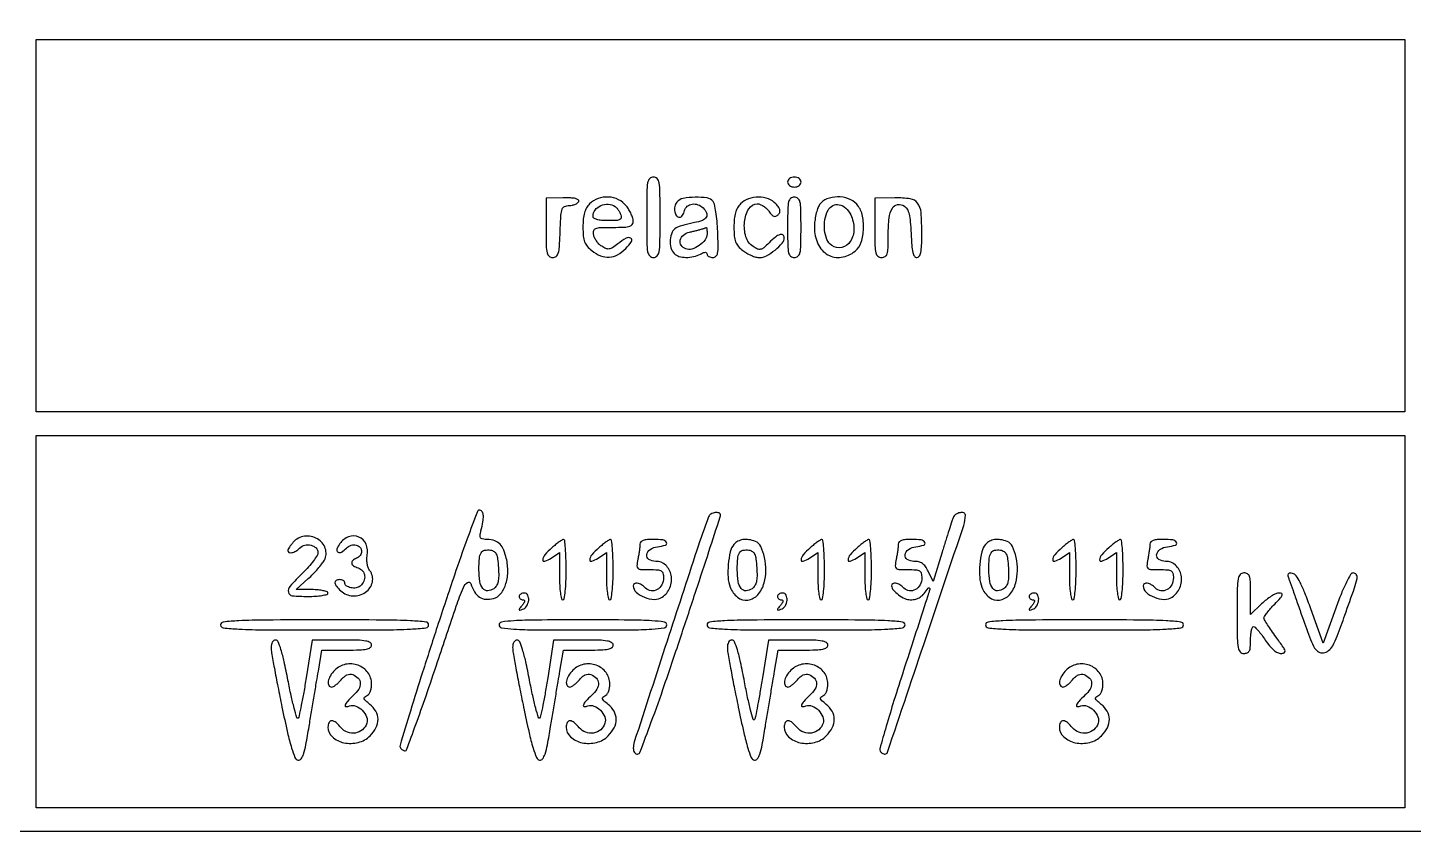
# Model space of a CAD drawing. Header units: millimetres. Extents: x 9982696 to 10277415, y 3207660 to 3335318.
# Drawn here: x 10019384.1 to 10019436.5, y 3333524 to 3333554.4 of the extents above; entities that cross this region are included whole.
import ezdxf

# ---------------------------------------------------------------- set-up
doc = ezdxf.new("R2010")
doc.units = ezdxf.units.MM
doc.header["$LTSCALE"] = 2

msp = doc.modelspace()

# ---------------------------------------------------------------- linework, layer by layer
msp.add_lwpolyline([(10019324.143, 3333524.021, 0.000002), (10019350.551, 3333523.998, 0.000133), (10019379.648, 3333523.981, 0.00008), (10019414.173, 3333523.975, 0.000071), (10019459.713, 3333523.982, 0.000351), (10019485.391, 3333524.007, 0.000016), (10019504.112, 3333524.039, 0.198457), (10019504.325, 3333524.128, 0.196938), (10019504.411, 3333524.334, 0.000233), (10019504.445, 3333529.037, 0.001377), (10019504.47, 3333535.563, 0.00029), (10019504.477, 3333546.965, 0.00015), (10019504.472, 3333561.793, 0.002539), (10019504.445, 3333566.687, 0.002021), (10019504.403, 3333569.501, 0.271532), (10019504.231, 3333569.782, 0.123497), (10019503.626, 3333569.934, 0.000003), (10019414.011, 3333569.924, 0.000002), (10019324.291, 3333569.913, 0.19888)], format="xyb")
for points in [[(10019436.205, 3333546.881), (10019436.205, 3333539.838), (10019410.317, 3333539.838), (10019384.429, 3333539.838), (10019384.429, 3333546.881), (10019384.429, 3333553.924), (10019410.317, 3333553.924), (10019436.205, 3333553.924)], [(10019436.205, 3333531.907), (10019436.205, 3333524.864), (10019410.317, 3333524.864), (10019384.429, 3333524.864), (10019384.429, 3333531.907), (10019384.429, 3333538.95), (10019410.317, 3333538.95), (10019436.205, 3333538.95)]]:
    msp.add_lwpolyline(points, close=True)
for points in [[(10019407.525, 3333547.198, 0.002988), (10019407.531, 3333546.25, 0.038318), (10019407.562, 3333545.897, 0.142907), (10019407.639, 3333545.738, 0.212584), (10019407.779, 3333545.675, 0.212584), (10019407.919, 3333545.738, 0.142907), (10019407.996, 3333545.897, 0.038318), (10019408.027, 3333546.25, 0.002988), (10019408.033, 3333547.198, 0.002988), (10019408.027, 3333548.146, 0.038318), (10019407.996, 3333548.499, 0.142907), (10019407.919, 3333548.659, 0.212584), (10019407.779, 3333548.721, 0.212584), (10019407.639, 3333548.659, 0.142907), (10019407.562, 3333548.499, 0.038318), (10019407.531, 3333548.146, 0.002988)], [(10019412.855, 3333548.531, 0.130775), (10019412.875, 3333548.457, 0.10214), (10019412.929, 3333548.396, 0.08892), (10019413.011, 3333548.354, 0.072314), (10019413.109, 3333548.34, 0.072314), (10019413.206, 3333548.354, 0.08892), (10019413.289, 3333548.396, 0.10214), (10019413.343, 3333548.457, 0.130775), (10019413.363, 3333548.531, 0.130775), (10019413.343, 3333548.604, 0.10214), (10019413.289, 3333548.665, 0.08892), (10019413.206, 3333548.707, 0.072314), (10019413.109, 3333548.721, 0.072314), (10019413.011, 3333548.707, 0.08892), (10019412.929, 3333548.665, 0.10214), (10019412.875, 3333548.604, 0.130775)], [(10019403.718, 3333546.796, 0.004706), (10019403.725, 3333546.122, 0.04989), (10019403.757, 3333545.85, 0.163843), (10019403.833, 3333545.724, 0.177576), (10019403.967, 3333545.675, 0.164207), (10019404.1, 3333545.72, 0.160667), (10019404.18, 3333545.837, 0.055115), (10019404.224, 3333546.085, 0.006162), (10019404.252, 3333546.659, -0.005226), (10019404.282, 3333547.281, -0.069519), (10019404.327, 3333547.505, -0.207679), (10019404.421, 3333547.607, -0.101995), (10019404.597, 3333547.645, 0.045113), (10019404.718, 3333547.657, 0.053081), (10019404.829, 3333547.691, 0.061317), (10019404.913, 3333547.739, 0.151821), (10019404.954, 3333547.797, 0.326328), (10019404.933, 3333547.861, 0.102421), (10019404.835, 3333547.906, 0.047632), (10019404.65, 3333547.929, 0.013737), (10019404.361, 3333547.931), (10019403.718, 3333547.916)], [(10019405.368, 3333547.706, 0.065724), (10019405.25, 3333547.552, 0.060528), (10019405.172, 3333547.368, 0.047963), (10019405.128, 3333547.134, 0.022344), (10019405.114, 3333546.827, 0.02011), (10019405.128, 3333546.484, 0.070008), (10019405.176, 3333546.269, 0.089449), (10019405.275, 3333546.104, 0.046892), (10019405.449, 3333545.938, 0.070259), (10019405.783, 3333545.744, 0.111823), (10019406.108, 3333545.69, 0.111813), (10019406.425, 3333545.782, 0.070239), (10019406.734, 3333546.015, 0.04721), (10019406.95, 3333546.276, 0.436502), (10019406.921, 3333546.404, 0.266157), (10019406.744, 3333546.404, 0.036821), (10019406.428, 3333546.191, -0.021689), (10019406.229, 3333546.048, -0.108057), (10019406.102, 3333545.999, -0.139112), (10019405.982, 3333546.015, -0.045032), (10019405.824, 3333546.1, -0.055261), (10019405.719, 3333546.187, -0.041314), (10019405.624, 3333546.303, -0.042184), (10019405.553, 3333546.43, -0.071106), (10019405.518, 3333546.546, -0.104606), (10019405.527, 3333546.696, -0.241233), (10019405.601, 3333546.776, -0.082087), (10019405.779, 3333546.811, -0.006994), (10019406.247, 3333546.817, 0.008733), (10019406.681, 3333546.825, 0.065896), (10019406.883, 3333546.859, 0.172102), (10019406.98, 3333546.931, 0.148817), (10019407.018, 3333547.054, 0.078685), (10019407, 3333547.168, 0.029388), (10019406.94, 3333547.319, 0.028242), (10019406.855, 3333547.48, 0.030501), (10019406.755, 3333547.625, 0.112063), (10019406.46, 3333547.864, 0.100298), (10019406.079, 3333547.964, 0.100173), (10019405.689, 3333547.909, 0.111476)], [(10019408.669, 3333547.771, 0.120295), (10019408.588, 3333547.606, 0.099875), (10019408.586, 3333547.41, 0.12137), (10019408.655, 3333547.256, 0.229755), (10019408.775, 3333547.198, 0.177388), (10019408.825, 3333547.216, 0.061393), (10019408.877, 3333547.273, 0.05167), (10019408.924, 3333547.355, 0.040275), (10019408.958, 3333547.452, -0.156788), (10019409.062, 3333547.615, -0.138056), (10019409.246, 3333547.697, -0.122623), (10019409.465, 3333547.675, -0.11083), (10019409.657, 3333547.553, -0.090674), (10019409.788, 3333547.364, -0.242145), (10019409.78, 3333547.205, -0.171579), (10019409.633, 3333547.08, -0.046511), (10019409.334, 3333546.997, 0.013292), (10019409.135, 3333546.955, 0.012017), (10019408.932, 3333546.902, 0.012136), (10019408.753, 3333546.846, 0.03708), (10019408.636, 3333546.796, 0.17695), (10019408.486, 3333546.634, 0.0806), (10019408.418, 3333546.349, 0.077688), (10019408.444, 3333546.045, 0.137659), (10019408.566, 3333545.828, 0.127405), (10019408.747, 3333545.721, 0.064479), (10019409.012, 3333545.681, 0.059891), (10019409.302, 3333545.71, 0.068374), (10019409.564, 3333545.807, -0.024465), (10019409.676, 3333545.86, -0.098707), (10019409.75, 3333545.875, -0.223915), (10019409.792, 3333545.855, -0.174147), (10019409.809, 3333545.807, 0.165298), (10019409.827, 3333545.757, 0.095381), (10019409.875, 3333545.714, 0.076451), (10019409.947, 3333545.685, 0.057216), (10019410.032, 3333545.675, 0.197021), (10019410.146, 3333545.722, 0.154623), (10019410.209, 3333545.841, 0.050239), (10019410.229, 3333546.091, 0.005749), (10019410.211, 3333546.658, 0.011678), (10019410.185, 3333547.047, 0.015294), (10019410.142, 3333547.4, 0.01282), (10019410.09, 3333547.689, 0.122952), (10019410.037, 3333547.801, 0.185694), (10019409.809, 3333547.929, 0.041642), (10019409.355, 3333547.957, 0.0419), (10019408.902, 3333547.909, 0.173862)], [(10019411.078, 3333547.706, 0.065724), (10019410.96, 3333547.552, 0.060528), (10019410.882, 3333547.368, 0.047963), (10019410.838, 3333547.134, 0.022344), (10019410.825, 3333546.827, 0.02011), (10019410.838, 3333546.484, 0.070008), (10019410.887, 3333546.269, 0.089449), (10019410.985, 3333546.104, 0.046892), (10019411.159, 3333545.938, 0.03844), (10019411.309, 3333545.838, 0.030776), (10019411.485, 3333545.753, 0.031716), (10019411.658, 3333545.694, 0.065831), (10019411.799, 3333545.675, 0.127431), (10019412.057, 3333545.742, 0.04401), (10019412.379, 3333545.96, 0.042985), (10019412.65, 3333546.222, 0.180948), (10019412.728, 3333546.431, 0.236955), (10019412.679, 3333546.53, 0.247639), (10019412.571, 3333546.546, 0.088102), (10019412.392, 3333546.447, 0.025759), (10019412.157, 3333546.235, -0.01794), (10019411.956, 3333546.048, -0.120841), (10019411.836, 3333545.986, -0.16442), (10019411.719, 3333545.997, -0.041116), (10019411.549, 3333546.091, -0.17779), (10019411.277, 3333546.459, -0.096089), (10019411.225, 3333547.028, -0.109516), (10019411.387, 3333547.522, -0.264595), (10019411.71, 3333547.706, -0.093919), (10019411.817, 3333547.685, -0.048605), (10019411.939, 3333547.623, -0.045958), (10019412.056, 3333547.533, -0.051856), (10019412.149, 3333547.425, 0.028025), (10019412.254, 3333547.292, 0.122952), (10019412.335, 3333547.236, 0.196723), (10019412.412, 3333547.238, 0.091956), (10019412.496, 3333547.295, 0.090475), (10019412.556, 3333547.382, 0.15703), (10019412.565, 3333547.468, 0.105818), (10019412.522, 3333547.568, 0.028835), (10019412.414, 3333547.703, 0.122549), (10019412.133, 3333547.891, 0.08652), (10019411.758, 3333547.957, 0.085147), (10019411.376, 3333547.893, 0.112439)], [(10019412.855, 3333546.817, 0.004487), (10019412.861, 3333546.124, 0.050222), (10019412.894, 3333545.85, 0.168559), (10019412.971, 3333545.724, 0.17273), (10019413.109, 3333545.675, 0.17273), (10019413.246, 3333545.724, 0.168559), (10019413.324, 3333545.85, 0.050222), (10019413.356, 3333546.124, 0.004487), (10019413.363, 3333546.817, 0.004487), (10019413.356, 3333547.511, 0.050222), (10019413.324, 3333547.785, 0.168559), (10019413.246, 3333547.91, 0.17273), (10019413.109, 3333547.959, 0.17273), (10019412.971, 3333547.91, 0.168559), (10019412.894, 3333547.785, 0.050222), (10019412.861, 3333547.511, 0.004487)], [(10019414.068, 3333547.677, 0.069208), (10019413.992, 3333547.528, 0.027605), (10019413.928, 3333547.307, 0.02658), (10019413.885, 3333547.056, 0.029492), (10019413.87, 3333546.811, 0.10657), (10019414.004, 3333546.191, 0.1564), (10019414.375, 3333545.781, 0.172042), (10019414.887, 3333545.685, 0.131935), (10019415.411, 3333545.918, 0.14708), (10019415.638, 3333546.251, 0.068462), (10019415.727, 3333546.771, 0.067409), (10019415.672, 3333547.308, 0.125381), (10019415.469, 3333547.692, 0.124051), (10019415.157, 3333547.9, 0.088278), (10019414.741, 3333547.97, 0.091274), (10019414.339, 3333547.891, 0.147315)], [(10019416.154, 3333546.799, 0.004593), (10019416.161, 3333546.118, 0.050964), (10019416.193, 3333545.848, 0.169746), (10019416.271, 3333545.724, 0.170672), (10019416.408, 3333545.675, 0.140474), (10019416.544, 3333545.714, 0.184439), (10019416.621, 3333545.816, 0.064066), (10019416.655, 3333546.034, 0.006771), (10019416.662, 3333546.548, -0.027423), (10019416.696, 3333547.171, -0.102724), (10019416.817, 3333547.542, -0.231243), (10019417.015, 3333547.677, -0.177741), (10019417.275, 3333547.622, -0.134651), (10019417.378, 3333547.509, -0.059981), (10019417.449, 3333547.319, -0.037252), (10019417.496, 3333547.029, -0.011202), (10019417.524, 3333546.582, 0.009151), (10019417.551, 3333546.131, 0.040645), (10019417.593, 3333545.869, 0.08391), (10019417.655, 3333545.725, 0.25421), (10019417.746, 3333545.675, 0.252923), (10019417.836, 3333545.724, 0.094439), (10019417.893, 3333545.861, 0.04226), (10019417.923, 3333546.116, 0.008577), (10019417.931, 3333546.572, 0.017912), (10019417.902, 3333547.384, 0.143228), (10019417.773, 3333547.732, 0.198731), (10019417.497, 3333547.896, 0.039919), (10019416.915, 3333547.934), (10019416.154, 3333547.924)], [(10019406.329, 3333547.609, -0.062485), (10019406.387, 3333547.557, -0.02892), (10019406.449, 3333547.477, -0.028095), (10019406.506, 3333547.385, -0.034842), (10019406.547, 3333547.293, -0.113427), (10019406.562, 3333547.179, -0.266876), (10019406.513, 3333547.111, -0.096645), (10019406.378, 3333547.078, -0.010977), (10019406.062, 3333547.071, -0.018723), (10019405.81, 3333547.081, -0.052103), (10019405.636, 3333547.112, -0.08899), (10019405.531, 3333547.164, -0.237487), (10019405.495, 3333547.236, -0.163521), (10019405.575, 3333547.473, -0.126297), (10019405.79, 3333547.644, -0.119283), (10019406.071, 3333547.696, -0.137213)], [(10019415.242, 3333547.289, -0.110591), (10019415.363, 3333546.762, -0.141153), (10019415.228, 3333546.284, -0.202297), (10019414.906, 3333546.056, -0.209919), (10019414.524, 3333546.133, -0.142725), (10019414.343, 3333546.359, -0.072572), (10019414.253, 3333546.715, -0.067353), (10019414.266, 3333547.114, -0.081512), (10019414.386, 3333547.468, -0.15486), (10019414.566, 3333547.643, -0.169398), (10019414.807, 3333547.674, -0.137405), (10019415.054, 3333547.546, -0.093389)], [(10019409.809, 3333546.567, -0.163242), (10019409.734, 3333546.342, -0.078698), (10019409.513, 3333546.129, -0.078937), (10019409.237, 3333545.995, -0.166696), (10019409.002, 3333546.003, -0.157212), (10019408.832, 3333546.141, -0.202607), (10019408.796, 3333546.337, -0.169947), (10019408.913, 3333546.525, -0.115866), (10019409.143, 3333546.636, 0.003509), (10019409.286, 3333546.668, 0.00363), (10019409.427, 3333546.703, 0.003504), (10019409.548, 3333546.734, 0.015583), (10019409.619, 3333546.755, -0.000365), (10019409.67, 3333546.772, -0.000436), (10019409.718, 3333546.788, -0.000376), (10019409.759, 3333546.801, -0.002847), (10019409.778, 3333546.807, -0.44555), (10019409.79, 3333546.8, -0.017282), (10019409.8, 3333546.741, -0.020851), (10019409.807, 3333546.662, -0.011894)], [(10019399.603, 3333531.71, 0.002006), (10019399.046, 3333529.99, 0.003255), (10019398.589, 3333528.524, 0.000557), (10019398.195, 3333527.227, 0.215041), (10019398.207, 3333527.133, 0.063081), (10019398.242, 3333527.09, 0.051539), (10019398.288, 3333527.054, 0.05337), (10019398.339, 3333527.029, 0.086712), (10019398.386, 3333527.021, 0.314063), (10019398.444, 3333527.062, 0.000864), (10019398.792, 3333528.009, 0.004518), (10019399.178, 3333529.096, 0.00275), (10019399.615, 3333530.386, -0.001212), (10019400.32, 3333532.488, -0.018848), (10019400.59, 3333533.198, -0.143175), (10019400.744, 3333533.387, -0.497542), (10019400.87, 3333533.344, 0.052534), (10019401.016, 3333533.026, 0.113371), (10019401.201, 3333532.831, 0.129209), (10019401.435, 3333532.752, 0.079276), (10019401.727, 3333532.778, 0.170913), (10019402.009, 3333532.964, 0.090094), (10019402.201, 3333533.344, 0.074617), (10019402.271, 3333533.842, 0.063459), (10019402.199, 3333534.368, 0.044458), (10019402.083, 3333534.683, 0.109364), (10019401.933, 3333534.877, 0.117837), (10019401.723, 3333534.982, 0.056345), (10019401.421, 3333535.016, -0.061271), (10019401.3, 3333535.031, -0.216058), (10019401.239, 3333535.078, -0.153396), (10019401.224, 3333535.169, -0.027992), (10019401.256, 3333535.337, 0.015317), (10019401.332, 3333535.684, 0.058087), (10019401.347, 3333535.905, 0.11176), (10019401.309, 3333536.043, 0.186683), (10019401.219, 3333536.121, 0.408314), (10019401.123, 3333536.076, 0.002221), (10019400.735, 3333535.032, 0.006301), (10019400.254, 3333533.666, 0.002264)], [(10019409.869, 3333535.872, 0.010597), (10019409.421, 3333534.605, 0.000809), (10019408.294, 3333531.161, 0.000142), (10019407.055, 3333527.354, 0.078731), (10019407.018, 3333527.118, 0.069623), (10019407.03, 3333527.033, 0.085608), (10019407.065, 3333526.96, 0.100058), (10019407.117, 3333526.911, 0.138946), (10019407.178, 3333526.894, 0.312541), (10019407.271, 3333526.959, 0.001482), (10019407.699, 3333528.109, 0.005444), (10019408.202, 3333529.521, 0.002512), (10019408.827, 3333531.369, 0.000584), (10019409.398, 3333533.092, 0.000948), (10019409.879, 3333534.557, 0.000115), (10019410.305, 3333535.865, 0.078854), (10019410.317, 3333535.938, 0.324646), (10019410.261, 3333536.015, 0.115503), (10019410.117, 3333536.027, 0.090634), (10019409.956, 3333535.973, 0.17783)], [(10019419.118, 3333535.837, 0.013046), (10019419.073, 3333535.71, 0.001066), (10019418.965, 3333535.375, 0.001431), (10019418.837, 3333534.974, 0.001101), (10019418.701, 3333534.536), (10019418.359, 3333533.429), (10019418.173, 3333533.81, 0.038411), (10019418.065, 3333533.994, 0.08835), (10019417.952, 3333534.108, 0.099175), (10019417.815, 3333534.168, 0.057665), (10019417.636, 3333534.185, -0.145168), (10019417.382, 3333534.257, -0.293009), (10019417.297, 3333534.437, -0.22125), (10019417.424, 3333534.637, -0.114181), (10019417.709, 3333534.739, 0.045484), (10019418.006, 3333534.8, 0.481313), (10019418.045, 3333534.9, 0.234815), (10019417.907, 3333534.993, 0.032094), (10019417.55, 3333535.016, 0.021454), (10019417.322, 3333535.006, 0.061401), (10019417.167, 3333534.973, 0.107035), (10019417.076, 3333534.918, 0.206144), (10019417.043, 3333534.841, -0.027247), (10019417.038, 3333534.748, -0.007261), (10019417.019, 3333534.601, -0.00734), (10019416.994, 3333534.435, -0.007508), (10019416.963, 3333534.27, 0.023103), (10019416.925, 3333534.019, 0.24126), (10019416.962, 3333533.925, 0.172732), (10019417.068, 3333533.881, 0.01117), (10019417.408, 3333533.874, -0.015209), (10019417.712, 3333533.864, -0.120014), (10019417.846, 3333533.823, -0.203284), (10019417.911, 3333533.734, -0.057561), (10019417.931, 3333533.561, -0.120379), (10019417.867, 3333533.297, -0.145144), (10019417.69, 3333533.114, -0.165748), (10019417.461, 3333533.071, -0.162255), (10019417.251, 3333533.176, 0.056193), (10019417.096, 3333533.3, 0.096144), (10019416.942, 3333533.359, 0.179848), (10019416.835, 3333533.34, 0.265079), (10019416.789, 3333533.259, 0.186872), (10019416.848, 3333533.105, 0.048399), (10019417.048, 3333532.924, 0.048909), (10019417.291, 3333532.779, 0.1132), (10019417.497, 3333532.733, 0.05844), (10019417.704, 3333532.759, 0.084544), (10019417.872, 3333532.833, 0.074137), (10019418.022, 3333532.966, 0.035248), (10019418.174, 3333533.176, -0.474425), (10019418.216, 3333533.181, -0.283575), (10019418.231, 3333533.125, -0.005855), (10019418.076, 3333532.627, -0.000112), (10019417.241, 3333530.056, 0.003041), (10019416.879, 3333528.922, 0.004865), (10019416.586, 3333527.948, 0.00124), (10019416.341, 3333527.098, 0.210916), (10019416.354, 3333527.006, 0.066236), (10019416.389, 3333526.963, 0.052134), (10019416.437, 3333526.927, 0.053446), (10019416.49, 3333526.902, 0.082873), (10019416.539, 3333526.894, 0.321946), (10019416.633, 3333526.962, 0.000114), (10019418.096, 3333531.308, 0.000337), (10019419.516, 3333535.538, 0.080957), (10019419.581, 3333535.937, 0.324658), (10019419.522, 3333536.019, 0.132986), (10019419.377, 3333536.026, 0.095529), (10019419.212, 3333535.956, 0.153616)], [(10019394.157, 3333534.911, 0.016815), (10019394.077, 3333534.815, 0.02089), (10019394.009, 3333534.722, 0.019706), (10019393.959, 3333534.64, 0.127166), (10019393.947, 3333534.593, 0.305133), (10019393.993, 3333534.525, 0.14893), (10019394.103, 3333534.515, 0.084776), (10019394.254, 3333534.574, 0.060545), (10019394.398, 3333534.687, -0.140083), (10019394.592, 3333534.795, -0.117125), (10019394.828, 3333534.794, -0.1339), (10019395.017, 3333534.69, -0.202886), (10019395.089, 3333534.52, -0.139022), (10019395.057, 3333534.405, -0.020928), (10019394.921, 3333534.205, -0.022136), (10019394.737, 3333533.977, -0.0175), (10019394.518, 3333533.747, 0.014851), (10019394.031, 3333533.239, 0.241133), (10019393.971, 3333533.017, 0.327878), (10019394.12, 3333532.886, 0.023097), (10019394.708, 3333532.858, 0.015416), (10019395.002, 3333532.867, 0.025878), (10019395.248, 3333532.895, 0.024068), (10019395.431, 3333532.935, 0.339565), (10019395.47, 3333532.985, 0.314709), (10019395.435, 3333533.035, 0.033848), (10019395.293, 3333533.076, 0.031964), (10019395.098, 3333533.106, 0.019827), (10019394.867, 3333533.117), (10019394.264, 3333533.123), (10019394.721, 3333533.53, 0.016575), (10019394.907, 3333533.707, 0.014698), (10019395.089, 3333533.904, 0.014923), (10019395.242, 3333534.09, 0.042997), (10019395.333, 3333534.231, 0.206136), (10019395.368, 3333534.675, 0.181821), (10019395.072, 3333535.036, 0.164567), (10019394.584, 3333535.134, 0.178585)], [(10019395.919, 3333534.858, 0.065561), (10019395.811, 3333534.651, 0.340196), (10019395.848, 3333534.536, 0.297052), (10019395.978, 3333534.532, 0.059741), (10019396.17, 3333534.683, -0.113386), (10019396.346, 3333534.793, -0.14008), (10019396.538, 3333534.803, -0.168322), (10019396.682, 3333534.713, -0.171875), (10019396.739, 3333534.554, -0.094426), (10019396.725, 3333534.479, -0.066827), (10019396.683, 3333534.405, -0.064704), (10019396.621, 3333534.342, -0.075752), (10019396.548, 3333534.3, 0.081915), (10019396.404, 3333534.216, 0.268818), (10019396.368, 3333534.116, 0.216689), (10019396.435, 3333534.017, 0.059301), (10019396.612, 3333533.937, -0.144409), (10019396.778, 3333533.825, -0.144529), (10019396.857, 3333533.64, -0.133435), (10019396.825, 3333533.43, -0.116301), (10019396.691, 3333533.252, -0.136119), (10019396.531, 3333533.18, -0.091455), (10019396.329, 3333533.187, -0.105652), (10019396.164, 3333533.261, -0.238504), (10019396.104, 3333533.38, 0.164455), (10019396.09, 3333533.423, 0.095748), (10019396.048, 3333533.46, 0.076852), (10019395.987, 3333533.484, 0.057609), (10019395.914, 3333533.493, 0.119357), (10019395.779, 3333533.46, 0.307578), (10019395.733, 3333533.376, 0.1495), (10019395.788, 3333533.243, 0.035931), (10019395.956, 3333533.068, 0.174228), (10019396.411, 3333532.881, 0.164008), (10019396.894, 3333533.02, 0.191007), (10019397.149, 3333533.401, 0.214123), (10019397.057, 3333533.83, -0.070505), (10019396.994, 3333533.947, -0.044323), (10019396.954, 3333534.097, -0.042758), (10019396.94, 3333534.259, -0.049916), (10019396.955, 3333534.413, 0.152093), (10019396.911, 3333534.831, 0.191724), (10019396.637, 3333535.104, 0.192226), (10019396.252, 3333535.114, 0.152695)], [(10019403.94, 3333534.701, 0.030215), (10019403.672, 3333534.434, 0.163426), (10019403.593, 3333534.248, 0.541171), (10019403.67, 3333534.189, 0.061812), (10019403.909, 3333534.306), (10019404.226, 3333534.514), (10019404.226, 3333533.623, 0.012537), (10019404.235, 3333533.272, 0.022827), (10019404.262, 3333532.986, 0.020088), (10019404.301, 3333532.773, 0.350651), (10019404.353, 3333532.731, 0.365646), (10019404.406, 3333532.777, 0.014491), (10019404.444, 3333533.049, 0.018502), (10019404.471, 3333533.412, 0.009164), (10019404.48, 3333533.874, 0.007816), (10019404.473, 3333534.311, 0.013043), (10019404.452, 3333534.679, 0.006662), (10019404.423, 3333534.979, 0.394443), (10019404.384, 3333535.012, 0.129848), (10019404.33, 3333534.995, 0.013126), (10019404.215, 3333534.919, 0.015745), (10019404.081, 3333534.818, 0.011913)], [(10019405.717, 3333534.701, 0.030215), (10019405.449, 3333534.434, 0.163426), (10019405.369, 3333534.248, 0.541171), (10019405.446, 3333534.189, 0.061812), (10019405.685, 3333534.306), (10019406.002, 3333534.514), (10019406.002, 3333533.623, 0.012537), (10019406.011, 3333533.272, 0.022827), (10019406.039, 3333532.986, 0.020088), (10019406.078, 3333532.773, 0.350651), (10019406.129, 3333532.731, 0.365646), (10019406.183, 3333532.777, 0.014491), (10019406.221, 3333533.049, 0.018502), (10019406.248, 3333533.412, 0.009164), (10019406.256, 3333533.874, 0.007816), (10019406.249, 3333534.311, 0.013043), (10019406.228, 3333534.679, 0.006662), (10019406.199, 3333534.979, 0.394443), (10019406.161, 3333535.012, 0.129848), (10019406.106, 3333534.995, 0.013126), (10019405.991, 3333534.919, 0.015745), (10019405.858, 3333534.818, 0.011913)], [(10019407.271, 3333534.841, -0.027247), (10019407.266, 3333534.748, -0.007261), (10019407.248, 3333534.601, -0.00734), (10019407.223, 3333534.435, -0.007508), (10019407.192, 3333534.27, 0.023103), (10019407.154, 3333534.019, 0.24126), (10019407.19, 3333533.925, 0.172732), (10019407.297, 3333533.881, 0.01117), (10019407.636, 3333533.874, -0.015209), (10019407.941, 3333533.864, -0.120014), (10019408.075, 3333533.823, -0.203284), (10019408.14, 3333533.734, -0.057561), (10019408.16, 3333533.561, -0.120379), (10019408.095, 3333533.297, -0.145144), (10019407.919, 3333533.114, -0.165748), (10019407.69, 3333533.071, -0.162255), (10019407.48, 3333533.176, 0.056193), (10019407.325, 3333533.3, 0.096144), (10019407.171, 3333533.359, 0.179848), (10019407.064, 3333533.34, 0.265079), (10019407.018, 3333533.259, 0.215129), (10019407.126, 3333533.019, 0.08716), (10019407.438, 3333532.828, 0.082484), (10019407.815, 3333532.747, 0.160092), (10019408.109, 3333532.829, 0.149876), (10019408.402, 3333533.188, 0.14217), (10019408.451, 3333533.657, 0.161451), (10019408.244, 3333534.039, 0.194413), (10019407.865, 3333534.185, -0.145168), (10019407.611, 3333534.257, -0.293009), (10019407.526, 3333534.437, -0.22125), (10019407.653, 3333534.637, -0.114181), (10019407.938, 3333534.739, 0.045484), (10019408.235, 3333534.8, 0.481313), (10019408.274, 3333534.9, 0.234815), (10019408.136, 3333534.993, 0.032094), (10019407.779, 3333535.016, 0.021454), (10019407.551, 3333535.006, 0.061401), (10019407.395, 3333534.973, 0.107035), (10019407.305, 3333534.918, 0.206144)], [(10019410.825, 3333534.825, 0.116773), (10019410.685, 3333534.545, 0.035444), (10019410.611, 3333534.072, 0.036204), (10019410.604, 3333533.577, 0.077617), (10019410.685, 3333533.204, 0.134688), (10019410.963, 3333532.828, 0.200951), (10019411.351, 3333532.721, 0.183182), (10019411.728, 3333532.921, 0.114627), (10019411.967, 3333533.367, 0.064455), (10019412.03, 3333533.833, 0.053075), (10019411.98, 3333534.333, 0.05696), (10019411.842, 3333534.749, 0.194982), (10019411.638, 3333534.939, 0.053452), (10019411.394, 3333535.004, 0.073129), (10019411.167, 3333535.005, 0.083611), (10019410.973, 3333534.944, 0.101651)], [(10019413.712, 3333534.701, 0.030215), (10019413.444, 3333534.434, 0.163426), (10019413.364, 3333534.248, 0.541171), (10019413.441, 3333534.189, 0.061812), (10019413.68, 3333534.306), (10019413.997, 3333534.514), (10019413.997, 3333533.623, 0.012537), (10019414.006, 3333533.272, 0.022827), (10019414.033, 3333532.986, 0.020088), (10019414.073, 3333532.773, 0.350651), (10019414.124, 3333532.731, 0.365646), (10019414.177, 3333532.777, 0.014491), (10019414.216, 3333533.049, 0.018502), (10019414.242, 3333533.412, 0.009164), (10019414.251, 3333533.874, 0.007816), (10019414.244, 3333534.311, 0.013043), (10019414.223, 3333534.679, 0.006662), (10019414.194, 3333534.979, 0.394443), (10019414.156, 3333535.012, 0.129848), (10019414.101, 3333534.995, 0.013126), (10019413.986, 3333534.919, 0.015745), (10019413.852, 3333534.818, 0.011913)], [(10019415.488, 3333534.701, 0.030215), (10019415.22, 3333534.434, 0.163426), (10019415.141, 3333534.248, 0.541171), (10019415.218, 3333534.189, 0.061812), (10019415.457, 3333534.306), (10019415.774, 3333534.514), (10019415.774, 3333533.623, 0.012537), (10019415.783, 3333533.272, 0.022827), (10019415.81, 3333532.986, 0.020088), (10019415.849, 3333532.773, 0.350651), (10019415.901, 3333532.731, 0.365646), (10019415.954, 3333532.777, 0.014491), (10019415.992, 3333533.049, 0.018502), (10019416.019, 3333533.412, 0.009164), (10019416.028, 3333533.874, 0.007816), (10019416.021, 3333534.311, 0.013043), (10019416, 3333534.679, 0.006662), (10019415.97, 3333534.979, 0.394443), (10019415.932, 3333535.012, 0.129848), (10019415.878, 3333534.995, 0.013126), (10019415.763, 3333534.919, 0.015745), (10019415.629, 3333534.818, 0.011913)], [(10019420.342, 3333534.825, 0.116773), (10019420.203, 3333534.545, 0.035444), (10019420.128, 3333534.072, 0.036204), (10019420.121, 3333533.577, 0.077617), (10019420.202, 3333533.204, 0.134688), (10019420.48, 3333532.828, 0.200951), (10019420.869, 3333532.721, 0.183182), (10019421.246, 3333532.921, 0.114627), (10019421.485, 3333533.367, 0.064455), (10019421.548, 3333533.833, 0.053075), (10019421.497, 3333534.333, 0.05696), (10019421.359, 3333534.749, 0.194982), (10019421.155, 3333534.939, 0.053452), (10019420.911, 3333535.004, 0.073129), (10019420.685, 3333535.005, 0.083611), (10019420.491, 3333534.944, 0.101651)], [(10019423.229, 3333534.701, 0.030215), (10019422.961, 3333534.434, 0.163426), (10019422.882, 3333534.248, 0.541171), (10019422.959, 3333534.189, 0.061812), (10019423.197, 3333534.306), (10019423.515, 3333534.514), (10019423.515, 3333533.623, 0.012537), (10019423.523, 3333533.272, 0.022827), (10019423.551, 3333532.986, 0.020088), (10019423.59, 3333532.773, 0.350651), (10019423.642, 3333532.731, 0.365646), (10019423.695, 3333532.777, 0.014491), (10019423.733, 3333533.049, 0.018502), (10019423.76, 3333533.412, 0.009164), (10019423.768, 3333533.874, 0.007816), (10019423.762, 3333534.311, 0.013043), (10019423.741, 3333534.679, 0.006662), (10019423.711, 3333534.979, 0.394443), (10019423.673, 3333535.012, 0.129848), (10019423.618, 3333534.995, 0.013126), (10019423.504, 3333534.919, 0.015745), (10019423.37, 3333534.818, 0.011913)], [(10019425.006, 3333534.701, 0.030215), (10019424.738, 3333534.434, 0.163426), (10019424.658, 3333534.248, 0.541171), (10019424.735, 3333534.189, 0.061812), (10019424.974, 3333534.306), (10019425.291, 3333534.514), (10019425.291, 3333533.623, 0.012537), (10019425.3, 3333533.272, 0.022827), (10019425.328, 3333532.986, 0.020088), (10019425.367, 3333532.773, 0.350651), (10019425.418, 3333532.731, 0.365646), (10019425.472, 3333532.777, 0.014491), (10019425.51, 3333533.049, 0.018502), (10019425.537, 3333533.412, 0.009164), (10019425.545, 3333533.874, 0.007816), (10019425.538, 3333534.311, 0.013043), (10019425.517, 3333534.679, 0.006662), (10019425.488, 3333534.979, 0.394443), (10019425.45, 3333535.012, 0.129848), (10019425.395, 3333534.995, 0.013126), (10019425.28, 3333534.919, 0.015745), (10019425.146, 3333534.818, 0.011913)], [(10019426.56, 3333534.841, -0.027247), (10019426.555, 3333534.748, -0.007261), (10019426.537, 3333534.601, -0.00734), (10019426.511, 3333534.435, -0.007508), (10019426.481, 3333534.27, 0.023103), (10019426.443, 3333534.019, 0.24126), (10019426.479, 3333533.925, 0.172732), (10019426.586, 3333533.881, 0.01117), (10019426.925, 3333533.874, -0.015209), (10019427.23, 3333533.864, -0.120014), (10019427.364, 3333533.823, -0.203284), (10019427.429, 3333533.734, -0.057561), (10019427.449, 3333533.561, -0.120379), (10019427.384, 3333533.297, -0.145144), (10019427.208, 3333533.114, -0.165748), (10019426.979, 3333533.071, -0.162255), (10019426.768, 3333533.176, 0.056193), (10019426.613, 3333533.3, 0.096144), (10019426.46, 3333533.359, 0.179848), (10019426.353, 3333533.34, 0.265079), (10019426.306, 3333533.259, 0.215129), (10019426.415, 3333533.019, 0.08716), (10019426.727, 3333532.828, 0.082484), (10019427.104, 3333532.747, 0.160092), (10019427.398, 3333532.829, 0.149876), (10019427.691, 3333533.188, 0.14217), (10019427.74, 3333533.657, 0.161451), (10019427.532, 3333534.039, 0.194413), (10019427.154, 3333534.185, -0.145168), (10019426.9, 3333534.257, -0.293009), (10019426.815, 3333534.437, -0.22125), (10019426.941, 3333534.637, -0.114181), (10019427.226, 3333534.739, 0.045484), (10019427.523, 3333534.8, 0.481313), (10019427.563, 3333534.9, 0.234815), (10019427.425, 3333534.993, 0.032094), (10019427.068, 3333535.016, 0.021454), (10019426.839, 3333535.006, 0.061401), (10019426.684, 3333534.973, 0.107035), (10019426.593, 3333534.918, 0.206144)], [(10019401.918, 3333533.941, -0.017278), (10019401.927, 3333533.623, -0.054464), (10019401.903, 3333533.411, -0.082932), (10019401.842, 3333533.262, -0.096491), (10019401.738, 3333533.15, -0.149452), (10019401.512, 3333533.071, -0.241555), (10019401.331, 3333533.156, -0.127066), (10019401.215, 3333533.424, -0.038804), (10019401.18, 3333533.868, -0.018075), (10019401.196, 3333534.303, -0.116192), (10019401.261, 3333534.511, -0.21502), (10019401.392, 3333534.603, -0.082892), (10019401.619, 3333534.609, -0.110341), (10019401.752, 3333534.558, -0.142972), (10019401.837, 3333534.459, -0.075064), (10019401.887, 3333534.279, -0.014559)], [(10019411.689, 3333533.941, -0.017278), (10019411.698, 3333533.623, -0.054464), (10019411.674, 3333533.411, -0.082932), (10019411.613, 3333533.262, -0.096491), (10019411.509, 3333533.15, -0.149452), (10019411.283, 3333533.071, -0.241555), (10019411.102, 3333533.156, -0.127066), (10019410.986, 3333533.424, -0.038804), (10019410.952, 3333533.868, -0.018075), (10019410.967, 3333534.303, -0.116192), (10019411.033, 3333534.511, -0.21502), (10019411.164, 3333534.603, -0.082892), (10019411.39, 3333534.609, -0.110341), (10019411.524, 3333534.558, -0.142972), (10019411.608, 3333534.459, -0.075064), (10019411.658, 3333534.279, -0.014559)], [(10019421.207, 3333533.941, -0.017278), (10019421.216, 3333533.623, -0.054464), (10019421.191, 3333533.411, -0.082932), (10019421.13, 3333533.262, -0.096491), (10019421.027, 3333533.15, -0.149452), (10019420.8, 3333533.071, -0.241555), (10019420.619, 3333533.156, -0.127066), (10019420.504, 3333533.424, -0.038804), (10019420.469, 3333533.868, -0.018075), (10019420.485, 3333534.303, -0.116192), (10019420.55, 3333534.511, -0.21502), (10019420.681, 3333534.603, -0.082892), (10019420.908, 3333534.609, -0.110341), (10019421.041, 3333534.558, -0.142972), (10019421.125, 3333534.459, -0.075064), (10019421.176, 3333534.279, -0.014559)], [(10019429.86, 3333532.224, 0.002988), (10019429.865, 3333531.276, 0.038318), (10019429.897, 3333530.923, 0.142907), (10019429.974, 3333530.763, 0.212584), (10019430.113, 3333530.701, 0.094959), (10019430.243, 3333530.726, 0.184152), (10019430.32, 3333530.796, 0.098846), (10019430.358, 3333530.936, 0.017388), (10019430.367, 3333531.209, -0.020427), (10019430.375, 3333531.403, -0.032957), (10019430.4, 3333531.567, -0.035616), (10019430.435, 3333531.687, -0.313427), (10019430.477, 3333531.716, -0.19856), (10019430.537, 3333531.692, -0.016481), (10019430.654, 3333531.567, -0.020014), (10019430.787, 3333531.403, -0.014048), (10019430.923, 3333531.209, 0.02662), (10019431.082, 3333530.994, 0.044159), (10019431.24, 3333530.835, 0.054889), (10019431.389, 3333530.734, 0.121564), (10019431.522, 3333530.701, 0.11612), (10019431.641, 3333530.729, 0.367587), (10019431.671, 3333530.799, 0.077994), (10019431.6, 3333530.945, 0.005311), (10019431.33, 3333531.321, -0.007432), (10019431.156, 3333531.566, -0.010559), (10019431.009, 3333531.789, -0.006886), (10019430.893, 3333531.979, -0.134228), (10019430.875, 3333532.044, -0.153787), (10019430.894, 3333532.105, -0.012474), (10019430.994, 3333532.241, -0.015866), (10019431.125, 3333532.399, -0.011516), (10019431.28, 3333532.567, 0.007903), (10019431.501, 3333532.802, 0.09107), (10019431.567, 3333532.908, 0.397784), (10019431.545, 3333532.963, 0.108247), (10019431.445, 3333532.985, 0.108742), (10019431.325, 3333532.959, 0.029554), (10019431.152, 3333532.866, 0.028438), (10019430.964, 3333532.735, 0.026158), (10019430.786, 3333532.58), (10019430.367, 3333532.174), (10019430.367, 3333532.96, 0.008017), (10019430.36, 3333533.417, 0.070154), (10019430.325, 3333533.617, 0.187903), (10019430.248, 3333533.711, 0.129625), (10019430.113, 3333533.747, 0.212584), (10019429.974, 3333533.684, 0.142907), (10019429.897, 3333533.525, 0.038318), (10019429.865, 3333533.171, 0.002988)], [(10019431.787, 3333533.601, -0.000822), (10019431.83, 3333533.482, -0.000038), (10019431.973, 3333533.077, -0.000063), (10019432.143, 3333532.596, -0.000045), (10019432.333, 3333532.059, 0.004272), (10019432.635, 3333531.225, 0.045621), (10019432.791, 3333530.901, 0.137433), (10019432.938, 3333530.761, 0.153074), (10019433.129, 3333530.726, 0.144936), (10019433.317, 3333530.808, 0.089813), (10019433.473, 3333530.995, 0.038008), (10019433.645, 3333531.361, 0.005268), (10019433.935, 3333532.15, 0.001973), (10019434.3, 3333533.189, 0.034821), (10019434.393, 3333533.533, 0.189261), (10019434.366, 3333533.682, 0.259955), (10019434.25, 3333533.747, 0.266042), (10019434.152, 3333533.691, 0.017444), (10019433.99, 3333533.392, 0.019388), (10019433.803, 3333532.974, 0.008886), (10019433.589, 3333532.416), (10019433.107, 3333531.086), (10019432.645, 3333532.385, 0.00813), (10019432.418, 3333532.992, 0.025241), (10019432.238, 3333533.391, 0.034852), (10019432.086, 3333533.643, 0.193485), (10019431.955, 3333533.728, 0.048501), (10019431.859, 3333533.737, 0.162897), (10019431.8, 3333533.717, 0.225503), (10019431.777, 3333533.671, 0.095129)], [(10019402.703, 3333532.858, 0.111474), (10019402.714, 3333532.81, 0.100072), (10019402.745, 3333532.769, 0.094595), (10019402.791, 3333532.741, 0.087854), (10019402.845, 3333532.731, -0.16889), (10019402.892, 3333532.715, -0.268914), (10019402.907, 3333532.677, -0.108984), (10019402.882, 3333532.613, -0.026659), (10019402.814, 3333532.52, 0.007559), (10019402.716, 3333532.398, 0.194469), (10019402.705, 3333532.358, 0.452362), (10019402.727, 3333532.343, 0.019853), (10019402.83, 3333532.372, 0.174922), (10019402.985, 3333532.493, 0.111593), (10019403.062, 3333532.711, 0.143536), (10019403.029, 3333532.906, 0.286964), (10019402.902, 3333532.985, 0.061846), (10019402.826, 3333532.976, 0.080222), (10019402.762, 3333532.948, 0.097811), (10019402.718, 3333532.907, 0.154594)], [(10019412.474, 3333532.858, 0.111474), (10019412.485, 3333532.81, 0.100072), (10019412.516, 3333532.769, 0.094595), (10019412.562, 3333532.741, 0.087854), (10019412.617, 3333532.731, -0.16889), (10019412.663, 3333532.715, -0.268914), (10019412.678, 3333532.677, -0.108984), (10019412.653, 3333532.613, -0.026659), (10019412.585, 3333532.52, 0.007559), (10019412.487, 3333532.398, 0.194469), (10019412.476, 3333532.358, 0.452362), (10019412.498, 3333532.343, 0.019853), (10019412.601, 3333532.372, 0.174922), (10019412.757, 3333532.493, 0.111593), (10019412.834, 3333532.711, 0.143536), (10019412.801, 3333532.906, 0.286964), (10019412.674, 3333532.985, 0.061846), (10019412.597, 3333532.976, 0.080222), (10019412.533, 3333532.948, 0.097811), (10019412.49, 3333532.907, 0.154594)], [(10019421.992, 3333532.858, 0.111474), (10019422.003, 3333532.81, 0.100072), (10019422.034, 3333532.769, 0.094595), (10019422.08, 3333532.741, 0.087854), (10019422.134, 3333532.731, -0.16889), (10019422.181, 3333532.715, -0.268914), (10019422.196, 3333532.677, -0.108984), (10019422.171, 3333532.613, -0.026659), (10019422.103, 3333532.52, 0.007559), (10019422.005, 3333532.398, 0.194469), (10019421.993, 3333532.358, 0.452362), (10019422.016, 3333532.343, 0.019853), (10019422.119, 3333532.372, 0.174922), (10019422.274, 3333532.493, 0.111593), (10019422.351, 3333532.711, 0.143536), (10019422.318, 3333532.906, 0.286964), (10019422.191, 3333532.985, 0.061846), (10019422.115, 3333532.976, 0.080222), (10019422.05, 3333532.948, 0.097811), (10019422.007, 3333532.907, 0.154594)], [(10019391.409, 3333531.78, 0.382656), (10019391.508, 3333531.669, 0.015147), (10019392.096, 3333531.623, 0.010762), (10019393.116, 3333531.595, 0.001325), (10019395.343, 3333531.589, 0.001325), (10019397.57, 3333531.595, 0.010762), (10019398.589, 3333531.623, 0.015147), (10019399.177, 3333531.669, 0.382656), (10019399.277, 3333531.78, 0.382656), (10019399.177, 3333531.89, 0.015147), (10019398.589, 3333531.937, 0.010762), (10019397.57, 3333531.964, 0.001325), (10019395.343, 3333531.97, 0.001325), (10019393.116, 3333531.964, 0.010762), (10019392.096, 3333531.937, 0.015147), (10019391.508, 3333531.89, 0.382656)], [(10019401.942, 3333531.78, 0.371756), (10019402.035, 3333531.672, 0.021796), (10019402.502, 3333531.623, 0.013295), (10019403.33, 3333531.595, 0.001688), (10019405.114, 3333531.589, 0.001688), (10019406.899, 3333531.595, 0.013295), (10019407.726, 3333531.623, 0.021796), (10019408.193, 3333531.672, 0.371756), (10019408.287, 3333531.78, 0.371756), (10019408.193, 3333531.888, 0.021796), (10019407.726, 3333531.936, 0.013295), (10019406.899, 3333531.964, 0.001688), (10019405.114, 3333531.97, 0.001688), (10019403.33, 3333531.964, 0.013295), (10019402.502, 3333531.936, 0.021796), (10019402.035, 3333531.888, 0.371756)], [(10019409.809, 3333531.78, 0.380404), (10019409.907, 3333531.67, 0.0165), (10019410.465, 3333531.623, 0.011301), (10019411.437, 3333531.595, 0.001401), (10019413.553, 3333531.589, 0.001401), (10019415.669, 3333531.595, 0.011301), (10019416.641, 3333531.623, 0.0165), (10019417.199, 3333531.67, 0.380404), (10019417.297, 3333531.78, 0.380404), (10019417.199, 3333531.89, 0.0165), (10019416.641, 3333531.937, 0.011301), (10019415.669, 3333531.964, 0.001401), (10019413.553, 3333531.97, 0.001401), (10019411.437, 3333531.964, 0.011301), (10019410.465, 3333531.937, 0.0165), (10019409.907, 3333531.89, 0.380404)], [(10019420.342, 3333531.78, 0.380404), (10019420.44, 3333531.67, 0.0165), (10019420.998, 3333531.623, 0.011301), (10019421.969, 3333531.595, 0.001401), (10019424.086, 3333531.589, 0.001401), (10019426.202, 3333531.595, 0.011301), (10019427.174, 3333531.623, 0.0165), (10019427.731, 3333531.67, 0.380404), (10019427.829, 3333531.78, 0.380404), (10019427.731, 3333531.89, 0.0165), (10019427.174, 3333531.937, 0.011301), (10019426.202, 3333531.964, 0.001401), (10019424.086, 3333531.97, 0.001401), (10019421.969, 3333531.964, 0.011301), (10019420.998, 3333531.937, 0.0165), (10019420.44, 3333531.89, 0.380404)], [(10019393.317, 3333530.923, 0.038731), (10019393.336, 3333530.731, 0.002187), (10019393.441, 3333530.144, 0.003346), (10019393.573, 3333529.446, 0.002446), (10019393.73, 3333528.672, 0.004443), (10019393.939, 3333527.705, 0.01824), (10019394.093, 3333527.125, 0.023851), (10019394.222, 3333526.763, 0.253441), (10019394.339, 3333526.668, 0.291874), (10019394.451, 3333526.713, 0.07639), (10019394.543, 3333526.894, 0.03295), (10019394.635, 3333527.249, 0.005669), (10019394.755, 3333527.936, -0.000353), (10019394.848, 3333528.494, -0.000288), (10019394.947, 3333529.091, -0.000291), (10019395.039, 3333529.641, -0.000763), (10019395.106, 3333530.035), (10019395.242, 3333530.828), (10019396.181, 3333530.828, 0.007811), (10019396.668, 3333530.836, 0.04223), (10019396.931, 3333530.866, 0.099419), (10019397.07, 3333530.924, 0.248525), (10019397.119, 3333531.018, 0.271727), (10019397.063, 3333531.114, 0.085684), (10019396.9, 3333531.172, 0.035849), (10019396.59, 3333531.201, 0.00607), (10019395.994, 3333531.209), (10019394.869, 3333531.209), (10019394.645, 3333529.781, -0.004461), (10019394.553, 3333529.227, -0.006664), (10019394.462, 3333528.745, -0.003165), (10019394.376, 3333528.338, -0.129291), (10019394.336, 3333528.258, -0.589496), (10019394.293, 3333528.268, -0.006128), (10019394.19, 3333528.638, -0.011051), (10019394.076, 3333529.108, -0.006146), (10019393.957, 3333529.686, 0.006303), (10019393.812, 3333530.391, 0.020827), (10019393.692, 3333530.849, 0.024959), (10019393.584, 3333531.145, 0.30172), (10019393.488, 3333531.209, 0.156395), (10019393.42, 3333531.187, 0.103186), (10019393.365, 3333531.126, 0.081918), (10019393.328, 3333531.034, 0.057462)], [(10019402.454, 3333530.923, 0.038731), (10019402.473, 3333530.731, 0.002187), (10019402.578, 3333530.144, 0.003346), (10019402.71, 3333529.446, 0.002446), (10019402.867, 3333528.672, 0.004443), (10019403.076, 3333527.705, 0.01824), (10019403.229, 3333527.125, 0.023851), (10019403.359, 3333526.763, 0.253441), (10019403.476, 3333526.668, 0.291874), (10019403.588, 3333526.713, 0.07639), (10019403.68, 3333526.894, 0.03295), (10019403.771, 3333527.249, 0.005669), (10019403.892, 3333527.936, -0.000353), (10019403.984, 3333528.494, -0.000288), (10019404.084, 3333529.091, -0.000291), (10019404.176, 3333529.641, -0.000763), (10019404.243, 3333530.035), (10019404.379, 3333530.828), (10019405.318, 3333530.828, 0.007811), (10019405.805, 3333530.836, 0.04223), (10019406.068, 3333530.866, 0.099419), (10019406.206, 3333530.924, 0.248525), (10019406.256, 3333531.018, 0.271727), (10019406.2, 3333531.114, 0.085684), (10019406.037, 3333531.172, 0.035849), (10019405.727, 3333531.201, 0.00607), (10019405.131, 3333531.209), (10019404.006, 3333531.209), (10019403.782, 3333529.781, -0.004461), (10019403.69, 3333529.227, -0.006664), (10019403.599, 3333528.745, -0.003165), (10019403.513, 3333528.338, -0.129291), (10019403.473, 3333528.258, -0.589496), (10019403.429, 3333528.268, -0.006128), (10019403.326, 3333528.638, -0.011051), (10019403.213, 3333529.108, -0.006146), (10019403.094, 3333529.686, 0.006303), (10019402.949, 3333530.391, 0.020827), (10019402.829, 3333530.849, 0.024959), (10019402.721, 3333531.145, 0.30172), (10019402.625, 3333531.209, 0.156395), (10019402.557, 3333531.187, 0.103186), (10019402.501, 3333531.126, 0.081918), (10019402.465, 3333531.034, 0.057462)], [(10019410.576, 3333530.923, 0.038731), (10019410.594, 3333530.731, 0.002187), (10019410.699, 3333530.144, 0.003346), (10019410.832, 3333529.446, 0.002446), (10019410.988, 3333528.672, 0.004443), (10019411.198, 3333527.705, 0.01824), (10019411.351, 3333527.125, 0.023851), (10019411.48, 3333526.763, 0.253441), (10019411.597, 3333526.668, 0.291874), (10019411.71, 3333526.713, 0.07639), (10019411.802, 3333526.894, 0.03295), (10019411.893, 3333527.249, 0.005669), (10019412.014, 3333527.936, -0.000353), (10019412.106, 3333528.494, -0.000288), (10019412.205, 3333529.091, -0.000291), (10019412.298, 3333529.641, -0.000763), (10019412.365, 3333530.035), (10019412.5, 3333530.828), (10019413.439, 3333530.828, 0.007811), (10019413.927, 3333530.836, 0.04223), (10019414.19, 3333530.866, 0.099419), (10019414.328, 3333530.924, 0.248525), (10019414.378, 3333531.018, 0.271727), (10019414.322, 3333531.114, 0.085684), (10019414.159, 3333531.172, 0.035849), (10019413.848, 3333531.201, 0.00607), (10019413.253, 3333531.209), (10019412.128, 3333531.209), (10019411.903, 3333529.781, -0.003474), (10019411.811, 3333529.223, -0.004932), (10019411.721, 3333528.728, -0.002862), (10019411.639, 3333528.313, -0.069574), (10019411.599, 3333528.202, -0.67311), (10019411.556, 3333528.206, -0.008864), (10019411.457, 3333528.559, -0.011669), (10019411.344, 3333529.035, -0.006147), (10019411.224, 3333529.63, 0.005903), (10019411.076, 3333530.371, 0.020701), (10019410.955, 3333530.843, 0.025709), (10019410.847, 3333531.143, 0.302695), (10019410.749, 3333531.209, 0.15242), (10019410.68, 3333531.187, 0.105555), (10019410.623, 3333531.127, 0.083669), (10019410.587, 3333531.035, 0.057263)], [(10019395.724, 3333530.067, 0.059254), (10019395.56, 3333529.859, 0.092405), (10019395.479, 3333529.647, 0.167246), (10019395.502, 3333529.496, 0.278922), (10019395.608, 3333529.432, 0.129796), (10019395.676, 3333529.45, 0.033692), (10019395.771, 3333529.513, 0.03194), (10019395.874, 3333529.602, 0.027859), (10019395.969, 3333529.707, -0.045125), (10019396.077, 3333529.819, -0.073202), (10019396.189, 3333529.889, -0.08885), (10019396.3, 3333529.916, -0.107768), (10019396.405, 3333529.9, -0.107897), (10019396.611, 3333529.764, -0.185564), (10019396.692, 3333529.578, -0.15086), (10019396.633, 3333529.355, -0.066352), (10019396.436, 3333529.118, 0.016838), (10019396.207, 3333528.89, 0.101442), (10019396.119, 3333528.747, 0.504775), (10019396.155, 3333528.693, 0.10514), (10019396.288, 3333528.714, -0.188444), (10019396.523, 3333528.713, -0.103112), (10019396.766, 3333528.552, -0.100858), (10019396.928, 3333528.304, -0.173313), (10019396.937, 3333528.06, -0.1412), (10019396.776, 3333527.818, -0.132927), (10019396.507, 3333527.692, -0.131281), (10019396.208, 3333527.719, -0.136277), (10019395.967, 3333527.89, 0.044836), (10019395.775, 3333528.088, 0.166014), (10019395.615, 3333528.153, 0.300692), (10019395.51, 3333528.091, 0.114317), (10019395.47, 3333527.916, 0.213713), (10019395.636, 3333527.544, 0.131779), (10019396.072, 3333527.325, 0.112511), (10019396.618, 3333527.335, 0.136274), (10019397.062, 3333527.586, 0.077888), (10019397.286, 3333527.894, 0.120388), (10019397.362, 3333528.212, 0.128974), (10019397.281, 3333528.513, 0.096913), (10019397.056, 3333528.775, -0.015936), (10019396.898, 3333528.908, -0.116938), (10019396.841, 3333528.989, -0.297094), (10019396.854, 3333529.048, -0.106433), (10019396.929, 3333529.097, 0.135549), (10019397.005, 3333529.153, 0.066568), (10019397.066, 3333529.256, 0.056353), (10019397.106, 3333529.393, 0.043633), (10019397.119, 3333529.548, 0.15918), (10019396.98, 3333529.976, 0.146931), (10019396.61, 3333530.255, 0.141611), (10019396.137, 3333530.29, 0.145648)], [(10019404.733, 3333530.067, 0.059254), (10019404.57, 3333529.859, 0.092405), (10019404.489, 3333529.647, 0.167246), (10019404.512, 3333529.496, 0.278922), (10019404.618, 3333529.432, 0.129796), (10019404.686, 3333529.45, 0.033692), (10019404.781, 3333529.513, 0.03194), (10019404.883, 3333529.602, 0.027859), (10019404.979, 3333529.707, -0.045125), (10019405.087, 3333529.819, -0.073202), (10019405.199, 3333529.889, -0.08885), (10019405.309, 3333529.916, -0.107768), (10019405.415, 3333529.9, -0.107897), (10019405.621, 3333529.764, -0.185564), (10019405.702, 3333529.578, -0.15086), (10019405.643, 3333529.355, -0.066352), (10019405.446, 3333529.118, 0.016838), (10019405.216, 3333528.89, 0.101442), (10019405.129, 3333528.747, 0.504775), (10019405.164, 3333528.693, 0.10514), (10019405.298, 3333528.714, -0.188444), (10019405.532, 3333528.713, -0.103112), (10019405.775, 3333528.552, -0.100858), (10019405.938, 3333528.304, -0.173313), (10019405.947, 3333528.06, -0.1412), (10019405.785, 3333527.818, -0.132927), (10019405.516, 3333527.692, -0.131281), (10019405.218, 3333527.719, -0.136277), (10019404.977, 3333527.89, 0.044836), (10019404.785, 3333528.088, 0.166014), (10019404.625, 3333528.153, 0.300692), (10019404.52, 3333528.091, 0.114317), (10019404.48, 3333527.916, 0.213713), (10019404.646, 3333527.544, 0.131779), (10019405.082, 3333527.325, 0.112511), (10019405.628, 3333527.335, 0.136274), (10019406.072, 3333527.586, 0.077888), (10019406.296, 3333527.894, 0.120388), (10019406.372, 3333528.212, 0.128974), (10019406.291, 3333528.513, 0.096913), (10019406.066, 3333528.775, -0.015936), (10019405.907, 3333528.908, -0.116938), (10019405.851, 3333528.989, -0.297094), (10019405.863, 3333529.048, -0.106433), (10019405.939, 3333529.097, 0.135549), (10019406.014, 3333529.153, 0.066568), (10019406.076, 3333529.256, 0.056353), (10019406.116, 3333529.393, 0.043633), (10019406.129, 3333529.548, 0.15918), (10019405.99, 3333529.976, 0.146931), (10019405.62, 3333530.255, 0.141611), (10019405.147, 3333530.29, 0.145648)], [(10019412.982, 3333530.067, 0.059254), (10019412.818, 3333529.859, 0.092405), (10019412.737, 3333529.647, 0.167246), (10019412.76, 3333529.496, 0.278922), (10019412.866, 3333529.432, 0.129796), (10019412.934, 3333529.45, 0.033692), (10019413.03, 3333529.513, 0.03194), (10019413.132, 3333529.602, 0.027859), (10019413.227, 3333529.707, -0.045125), (10019413.336, 3333529.819, -0.073202), (10019413.448, 3333529.889, -0.08885), (10019413.558, 3333529.916, -0.107768), (10019413.663, 3333529.9, -0.107897), (10019413.87, 3333529.764, -0.185564), (10019413.95, 3333529.578, -0.15086), (10019413.891, 3333529.355, -0.066352), (10019413.695, 3333529.118, 0.016838), (10019413.465, 3333528.89, 0.101442), (10019413.377, 3333528.747, 0.504775), (10019413.413, 3333528.693, 0.10514), (10019413.547, 3333528.714, -0.188444), (10019413.781, 3333528.713, -0.103112), (10019414.024, 3333528.552, -0.100858), (10019414.186, 3333528.304, -0.173313), (10019414.195, 3333528.06, -0.1412), (10019414.034, 3333527.818, -0.132927), (10019413.765, 3333527.692, -0.131281), (10019413.467, 3333527.719, -0.136277), (10019413.226, 3333527.89, 0.044836), (10019413.033, 3333528.088, 0.166014), (10019412.874, 3333528.153, 0.300692), (10019412.768, 3333528.091, 0.114317), (10019412.728, 3333527.916, 0.213713), (10019412.895, 3333527.544, 0.131779), (10019413.331, 3333527.325, 0.112511), (10019413.876, 3333527.335, 0.136274), (10019414.32, 3333527.586, 0.077888), (10019414.544, 3333527.894, 0.120388), (10019414.62, 3333528.212, 0.128974), (10019414.54, 3333528.513, 0.096913), (10019414.315, 3333528.775, -0.015936), (10019414.156, 3333528.908, -0.116938), (10019414.1, 3333528.989, -0.297094), (10019414.112, 3333529.048, -0.106433), (10019414.188, 3333529.097, 0.135549), (10019414.263, 3333529.153, 0.066568), (10019414.324, 3333529.256, 0.056353), (10019414.364, 3333529.393, 0.043633), (10019414.378, 3333529.548, 0.15918), (10019414.238, 3333529.976, 0.146931), (10019413.869, 3333530.255, 0.141611), (10019413.395, 3333530.29, 0.145648)], [(10019423.388, 3333530.067, 0.059254), (10019423.224, 3333529.859, 0.092405), (10019423.143, 3333529.647, 0.167246), (10019423.166, 3333529.496, 0.278922), (10019423.272, 3333529.432, 0.129796), (10019423.34, 3333529.45, 0.033692), (10019423.435, 3333529.513, 0.03194), (10019423.538, 3333529.602, 0.027859), (10019423.633, 3333529.707, -0.045125), (10019423.742, 3333529.819, -0.073202), (10019423.853, 3333529.889, -0.08885), (10019423.964, 3333529.916, -0.107768), (10019424.069, 3333529.9, -0.107897), (10019424.275, 3333529.764, -0.185564), (10019424.356, 3333529.578, -0.15086), (10019424.297, 3333529.355, -0.066352), (10019424.101, 3333529.118, 0.016838), (10019423.871, 3333528.89, 0.101442), (10019423.783, 3333528.747, 0.504775), (10019423.819, 3333528.693, 0.10514), (10019423.953, 3333528.714, -0.188444), (10019424.187, 3333528.713, -0.103112), (10019424.43, 3333528.552, -0.100858), (10019424.592, 3333528.304, -0.173313), (10019424.601, 3333528.06, -0.1412), (10019424.44, 3333527.818, -0.132927), (10019424.171, 3333527.692, -0.131281), (10019423.872, 3333527.719, -0.136277), (10019423.632, 3333527.89, 0.044836), (10019423.439, 3333528.088, 0.166014), (10019423.28, 3333528.153, 0.300692), (10019423.174, 3333528.091, 0.114317), (10019423.134, 3333527.916, 0.213713), (10019423.301, 3333527.544, 0.131779), (10019423.737, 3333527.325, 0.112511), (10019424.282, 3333527.335, 0.136274), (10019424.726, 3333527.586, 0.077888), (10019424.95, 3333527.894, 0.120388), (10019425.026, 3333528.212, 0.128974), (10019424.945, 3333528.513, 0.096913), (10019424.72, 3333528.775, -0.015936), (10019424.562, 3333528.908, -0.116938), (10019424.506, 3333528.989, -0.297094), (10019424.518, 3333529.048, -0.106433), (10019424.593, 3333529.097, 0.135549), (10019424.669, 3333529.153, 0.066568), (10019424.73, 3333529.256, 0.056353), (10019424.77, 3333529.393, 0.043633), (10019424.784, 3333529.548, 0.15918), (10019424.644, 3333529.976, 0.146931), (10019424.275, 3333530.255, 0.141611), (10019423.801, 3333530.29, 0.145648)]]:
    msp.add_lwpolyline(points, format="xyb", close=True)

doc.saveas('drawing.dxf')
